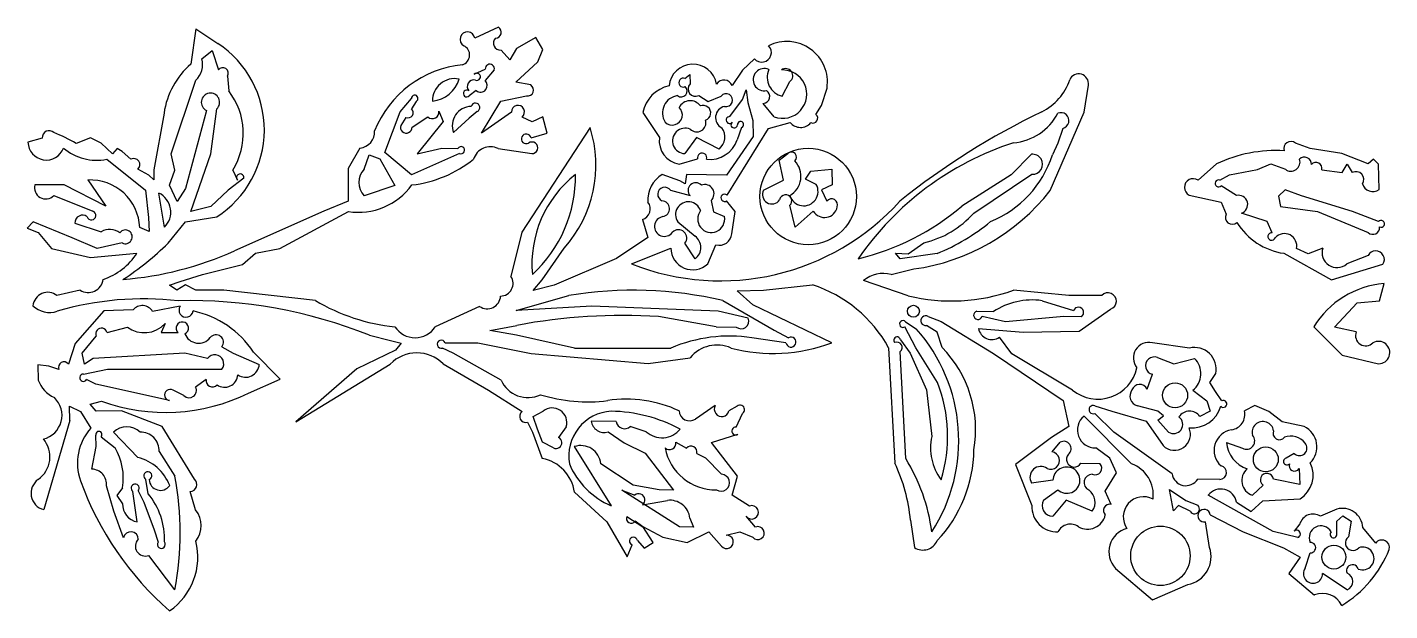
# Model space of a CAD drawing. Extents: x 0.1 to 7.7, y 0.72 to 10.33.
# Drawn here: x 4.061 to 7.661, y 0.715 to 2.258 of the extents above; entities that cross this region are included whole.
import ezdxf

# ---------------------------------------------------------------- set-up
doc = ezdxf.new("R2010")
doc.units = 0

msp = doc.modelspace()

# ---------------------------------------------------------------- linework, layer by layer
at = {"layer": 'Default', "color": 162, "linetype": 'CONTINUOUS'}
for p, q in [((4.506384, 2.253178), (4.493607, 2.160532)), ((4.506384, 2.253178), (4.564516, 2.214942)), ((5.306278, 2.257803), (5.243535, 2.228788)), ((4.522474, 2.174258), (4.549557, 2.196103)), ((4.549557, 2.196103), (4.5662, 2.144812)), ((5.335983, 2.17205), (5.31302, 2.197323)), ((5.354262, 2.201486), (5.335983, 2.17205)), ((5.404969, 2.230796), (5.354262, 2.201486)), ((5.423804, 2.198639), (5.404969, 2.230796)), ((5.410531, 2.166313), (5.423804, 2.198639)), ((5.352485, 2.112645), (5.410531, 2.166313)), ((5.982396, 2.174642), (5.951471, 2.144151)), ((4.590278, 2.128464), (4.593523, 2.08926)), ((5.242211, 2.133313), (5.271458, 2.147345)), ((5.295035, 2.145256), (5.270833, 2.117285)), ((5.79907, 2.122544), (5.811874, 2.132429)), ((5.811874, 2.132429), (5.8125, 2.108057)), ((5.951471, 2.144151), (5.923761, 2.104035)), ((4.441567, 1.923096), (4.506654, 2.117676)), ((5.247581, 2.090284), (5.229167, 2.076396)), ((5.39149, 2.105184), (5.352485, 2.112645)), ((5.951389, 2.067172), (5.96042, 2.091918)), ((5.96042, 2.091918), (5.965278, 2.058506)), ((6.056079, 2.075567), (6.076389, 2.114149)), ((6.159722, 2.051011), (6.174388, 2.097125)), ((6.854167, 2.033037), (6.864867, 2.10467)), ((5.04689, 2.034081), (5.076393, 2.069429)), ((5.088965, 2.061909), (5.076389, 2.042281)), ((5.261449, 1.97817), (5.312571, 2.062438)), ((5.312571, 2.062438), (5.380032, 2.076396)), ((5.835657, 2.077392), (5.860556, 2.061817)), ((5.860556, 2.061817), (5.894376, 2.075606)), ((5.91791, 2.021434), (5.951389, 2.067172)), ((5.965278, 2.058506), (5.978144, 2.010971)), ((6.034722, 2.02084), (6.006101, 2.056216)), ((4.422585, 2.03085), (4.395833, 1.88121)), ((4.534722, 2.037726), (4.479167, 1.831836)), ((4.546426, 1.922949), (4.561725, 2.041765)), ((5.005921, 1.926851), (5.04689, 2.034081)), ((5.061858, 2.019176), (5.048074, 1.998364)), ((5.077988, 1.993698), (5.119811, 2.02084)), ((5.148884, 2.036083), (5.160489, 2.008329)), ((5.228564, 2.017435), (5.1875, 1.979173)), ((5.249931, 2.034743), (5.228564, 2.017435)), ((5.340312, 2.03369), (5.261449, 1.97817)), ((5.395268, 2.008098), (5.36856, 2.020447)), ((5.423299, 2.020843), (5.395268, 2.008098)), ((5.434636, 1.978166), (5.423299, 2.020843)), ((5.6875, 2.032123), (5.731664, 1.965949)), ((6.145147, 2.027207), (6.159722, 2.051011)), ((6.76416, 1.826341), (6.854167, 2.033037)), ((5.160489, 2.008329), (5.091357, 1.92295)), ((5.548207, 1.992762), (5.368056, 1.715995)), ((5.910326, 1.81386), (6.019832, 1.99028)), ((5.948321, 1.992428), (5.937077, 1.959817)), ((5.978144, 2.010971), (5.979167, 1.969258)), ((6.019832, 1.99028), (6.076856, 2.006166)), ((6.797615, 1.990354), (6.784713, 1.951386)), ((4.100987, 1.964262), (4.063161, 1.954019)), ((4.228421, 1.965832), (4.190748, 1.950371)), ((4.256511, 1.951743), (4.228421, 1.965832)), ((4.286048, 1.922788), (4.256511, 1.951743)), ((5.392249, 1.965284), (5.434636, 1.978166)), ((5.82978, 1.966311), (5.798611, 1.923617)), ((5.889117, 1.935771), (5.82978, 1.966311)), ((5.979167, 1.969258), (5.909134, 1.866798)), ((6.784713, 1.951386), (6.769823, 1.920697)), ((7.450765, 1.937506), (7.41186, 1.95152)), ((4.271256, 1.909064), (4.373453, 1.826945)), ((4.298569, 1.937463), (4.286048, 1.922788)), ((4.312194, 1.928989), (4.298569, 1.937463)), ((4.335336, 1.909243), (4.312194, 1.928989)), ((4.451502, 1.87993), (4.441567, 1.923096)), ((4.493056, 1.770839), (4.546426, 1.922949)), ((4.940356, 1.938155), (4.909568, 1.884365)), ((4.951361, 1.88289), (4.964272, 1.920768)), ((4.964272, 1.920768), (4.992692, 1.910006)), ((4.992692, 1.910006), (5.032309, 1.839617)), ((5.076389, 1.868062), (5.005921, 1.926851)), ((5.203607, 1.924285), (5.076389, 1.868062)), ((5.091357, 1.92295), (5.156983, 1.937697)), ((5.156983, 1.937697), (5.199263, 1.937506)), ((5.305256, 1.937446), (5.394259, 1.923617)), ((5.783618, 1.895802), (5.832304, 1.909932)), ((6.04759, 1.90658), (6.070874, 1.924185)), ((6.714635, 1.921946), (6.661143, 1.868001)), ((7.534466, 1.923946), (7.450765, 1.937506)), ((7.604562, 1.896439), (7.534466, 1.923946)), ((7.618434, 1.909168), (7.604562, 1.896439)), ((7.631793, 1.895974), (7.618434, 1.909168)), ((4.382523, 1.866849), (4.35382, 1.882382)), ((4.395833, 1.88121), (4.395799, 1.854139)), ((4.437274, 1.840544), (4.451502, 1.87993)), ((4.604167, 1.880161), (4.616675, 1.853321)), ((4.909568, 1.884365), (4.909097, 1.79821)), ((6.059547, 1.85353), (6.04759, 1.90658)), ((6.117128, 1.855746), (6.13149, 1.87744)), ((6.13149, 1.87744), (6.187527, 1.882864)), ((6.187527, 1.882864), (6.187914, 1.840825)), ((7.203387, 1.896748), (7.154785, 1.853198)), ((7.237643, 1.868062), (7.312022, 1.88195)), ((7.312022, 1.88195), (7.347335, 1.896588)), ((7.347335, 1.896588), (7.385422, 1.882233)), ((7.482023, 1.880944), (7.535648, 1.873582)), ((7.535648, 1.873582), (7.548592, 1.895859)), ((7.548592, 1.895859), (7.562265, 1.873812)), ((7.632914, 1.828828), (7.631793, 1.895974)), ((4.158808, 1.840885), (4.081307, 1.84126)), ((4.268433, 1.784575), (4.158808, 1.840885)), ((4.221491, 1.854027), (4.268433, 1.784575)), ((4.395799, 1.854139), (4.382523, 1.866849)), ((4.457519, 1.796896), (4.437274, 1.840544)), ((4.633546, 1.858742), (4.592374, 1.827061)), ((5.032309, 1.839617), (4.951389, 1.812506)), ((5.78539, 1.851878), (5.738886, 1.868438)), ((5.799633, 1.843458), (5.78539, 1.851878)), ((5.802814, 1.868563), (5.799633, 1.843458)), ((5.909134, 1.866798), (5.802814, 1.868563)), ((6.00691, 1.827443), (6.059547, 1.85353)), ((6.145946, 1.842304), (6.117128, 1.855746)), ((6.187914, 1.840825), (6.159646, 1.828019)), ((6.661143, 1.868001), (6.530911, 1.785055)), ((6.562002, 1.766611), (6.715808, 1.869057)), ((7.212295, 1.853532), (7.237643, 1.868062)), ((7.256199, 1.812959), (7.215923, 1.838588)), ((4.131153, 1.813052), (4.234246, 1.771344)), ((4.373453, 1.826945), (4.381944, 1.754907)), ((4.423611, 1.729172), (4.408943, 1.819571)), ((4.479167, 1.831836), (4.457519, 1.796896)), ((4.592374, 1.827061), (4.546164, 1.783757)), ((5.760913, 1.826743), (5.812697, 1.812728)), ((6.159646, 1.828019), (6.174259, 1.798143)), ((7.131299, 1.814202), (7.215869, 1.795099)), ((7.384789, 1.827702), (7.367222, 1.810875)), ((7.367222, 1.810875), (7.372762, 1.783737)), ((7.428373, 1.812506), (7.384789, 1.827702)), ((7.562559, 1.770782), (7.428373, 1.812506)), ((4.546164, 1.783757), (4.493056, 1.770839)), ((4.844661, 1.771848), (4.608907, 1.666338)), ((4.728478, 1.673121), (4.909639, 1.770749)), ((4.909097, 1.79821), (4.844661, 1.771848)), ((5.868056, 1.799658), (5.874654, 1.770032)), ((5.874654, 1.770032), (5.903422, 1.757078)), ((5.931654, 1.771056), (5.909127, 1.799011)), ((5.923003, 1.711926), (5.931654, 1.771056)), ((6.090278, 1.729172), (6.076389, 1.787058)), ((6.138078, 1.771701), (6.090278, 1.729172)), ((7.215869, 1.795099), (7.229167, 1.763844)), ((7.337357, 1.744072), (7.269189, 1.765872)), ((7.372762, 1.783737), (7.470006, 1.770839)), ((7.470006, 1.770839), (7.604167, 1.715283)), ((7.631453, 1.743922), (7.562559, 1.770782)), ((4.077257, 1.743643), (4.061205, 1.726382)), ((4.179632, 1.701394), (4.077257, 1.743643)), ((4.187238, 1.739741), (4.256278, 1.717387)), ((4.382902, 1.717611), (4.358538, 1.728696)), ((4.381944, 1.754907), (4.382902, 1.717611)), ((4.433616, 1.686959), (4.479017, 1.743062)), ((4.479017, 1.743062), (4.562089, 1.756616)), ((5.68681, 1.749452), (5.700874, 1.701752)), ((5.779913, 1.743467), (5.825901, 1.705693)), ((7.350676, 1.71469), (7.337357, 1.744072)), ((4.061205, 1.726382), (4.089963, 1.715551)), ((4.089963, 1.715551), (4.125596, 1.672932)), ((4.245768, 1.67262), (4.179632, 1.701394)), ((5.368056, 1.715995), (5.339301, 1.599252)), ((5.700874, 1.701752), (5.618525, 1.646632)), ((4.125596, 1.672932), (4.228531, 1.648882)), ((4.228531, 1.648882), (4.35097, 1.66075)), ((4.312234, 1.687505), (4.245768, 1.67262)), ((4.629759, 1.631011), (4.664566, 1.660709)), ((4.664566, 1.660709), (4.728478, 1.673121)), ((5.422083, 1.589655), (5.47966, 1.673963)), ((5.658078, 1.632028), (5.761484, 1.674045)), ((5.826389, 1.645839), (5.798611, 1.686681)), ((5.859428, 1.632276), (5.880968, 1.682593)), ((6.367357, 1.645823), (6.355053, 1.660317)), ((6.355053, 1.660317), (6.389093, 1.658938)), ((6.465306, 1.659756), (6.367357, 1.645823)), ((6.389093, 1.658938), (6.43025, 1.688307)), ((7.381401, 1.660143), (7.506944, 1.590283)), ((7.445832, 1.659154), (7.414959, 1.672665)), ((7.484276, 1.674126), (7.445832, 1.659154)), ((4.523903, 1.604172), (4.629759, 1.631011)), ((5.618525, 1.646632), (5.45339, 1.576283)), ((7.506944, 1.590283), (7.643409, 1.631283)), ((7.603834, 1.654499), (7.547657, 1.63195)), ((4.437273, 1.576135), (4.464829, 1.585734)), ((4.464829, 1.585734), (4.523903, 1.604172)), ((5.397734, 1.561614), (5.422083, 1.589655)), ((6.388796, 1.547841), (6.270703, 1.588091)), ((6.344023, 1.604172), (6.403374, 1.618745)), ((4.200831, 1.562505), (4.139763, 1.548616)), ((4.456871, 1.562505), (4.437273, 1.576135)), ((4.479605, 1.576752), (4.456871, 1.562505)), ((4.506666, 1.562502), (4.479605, 1.576752)), ((4.580464, 1.562505), (4.506666, 1.562502)), ((4.822617, 1.535755), (4.580464, 1.562505)), ((5.3531, 1.508918), (5.492197, 1.548616)), ((5.45339, 1.576283), (5.397734, 1.561614)), ((5.936636, 1.561095), (6.006924, 1.562505)), ((5.978562, 1.524228), (5.936636, 1.561095)), ((6.006924, 1.562505), (6.136091, 1.576767)), ((6.813605, 1.548616), (6.667327, 1.562505)), ((6.90027, 1.548616), (6.813605, 1.548616)), ((7.63381, 1.534629), (7.646182, 1.580363)), ((4.465498, 1.520587), (4.39243, 1.506676)), ((5.256417, 1.519853), (5.139428, 1.465974)), ((5.55306, 1.520838), (5.3531, 1.508918)), ((5.886839, 1.506949), (5.55306, 1.520838)), ((5.899528, 1.535039), (6.034433, 1.456858)), ((6.187049, 1.423941), (5.978562, 1.524228)), ((6.742727, 1.535004), (6.825721, 1.509224)), ((6.840937, 1.454061), (6.923854, 1.512661)), ((7.515037, 1.464675), (7.575425, 1.529649)), ((7.575425, 1.529649), (7.63381, 1.534629)), ((4.263523, 1.507759), (4.187593, 1.421804)), ((4.340823, 1.510842), (4.263523, 1.507759)), ((5.881566, 1.465842), (5.729419, 1.49306)), ((5.966278, 1.488501), (5.886839, 1.506949)), ((6.381628, 1.479443), (6.410172, 1.460742)), ((6.442024, 1.49306), (6.476205, 1.479813)), ((6.476205, 1.479813), (6.614629, 1.395562)), ((6.570043, 1.507633), (6.613852, 1.505932)), ((6.645833, 1.479171), (6.58395, 1.49306)), ((6.800228, 1.49306), (6.645833, 1.479171)), ((6.846653, 1.492373), (6.800228, 1.49306)), ((4.206038, 1.39627), (4.243662, 1.440878)), ((4.27197, 1.450705), (4.325706, 1.46479)), ((4.425241, 1.474344), (4.414696, 1.450421)), ((4.414696, 1.450421), (4.459825, 1.450462)), ((4.965125, 1.443679), (5.020624, 1.429498)), ((5.283083, 1.456307), (5.355063, 1.469789)), ((5.354025, 1.443737), (5.283083, 1.456307)), ((5.506944, 1.409727), (5.354025, 1.443737)), ((5.881566, 1.465842), (5.934395, 1.465282)), ((6.034433, 1.456858), (6.072653, 1.437187)), ((6.409085, 1.410727), (6.380203, 1.465931)), ((6.465035, 1.451595), (6.436963, 1.469238)), ((6.478515, 1.41151), (6.465035, 1.451595)), ((6.574872, 1.461345), (6.692893, 1.451394)), ((6.692893, 1.451394), (6.840937, 1.454061)), ((7.460295, 1.465658), (7.535148, 1.391148)), ((7.572965, 1.452421), (7.515037, 1.464675)), ((4.187593, 1.421804), (4.169817, 1.367032)), ((4.575361, 1.413202), (4.605205, 1.395838)), ((5.034418, 1.404343), (4.932053, 1.354729)), ((5.020624, 1.429498), (5.049091, 1.422987)), ((5.049091, 1.422987), (5.034418, 1.404343)), ((5.186253, 1.39579), (5.15844, 1.409677)), ((5.165279, 1.423616), (5.251699, 1.423616)), ((5.251699, 1.423616), (5.392362, 1.395556)), ((5.506944, 1.409727), (5.761673, 1.409727)), ((6.065894, 1.423616), (5.97602, 1.437043)), ((6.337292, 1.410367), (6.353504, 1.105236)), ((6.368164, 1.431105), (6.394274, 1.396469)), ((6.465967, 1.318887), (6.409085, 1.410727)), ((6.662673, 1.394826), (6.629879, 1.438425)), ((7.131896, 1.409727), (7.034195, 1.423616)), ((4.21248, 1.366763), (4.206038, 1.39627)), ((4.235106, 1.381949), (4.21248, 1.366763)), ((4.477596, 1.395838), (4.235106, 1.381949)), ((4.537379, 1.381949), (4.477596, 1.395838)), ((4.605205, 1.395838), (4.674422, 1.366523)), ((4.72987, 1.327571), (4.659081, 1.398814)), ((5.31312, 1.324928), (5.186253, 1.39579)), ((5.392362, 1.395556), (5.70172, 1.368521)), ((5.70172, 1.368521), (5.813168, 1.384318)), ((6.382489, 1.117688), (6.368056, 1.400597)), ((6.394274, 1.396469), (6.437533, 1.299645)), ((6.614629, 1.395562), (6.798549, 1.270897)), ((6.823454, 1.298401), (6.662673, 1.394826)), ((7.047953, 1.384632), (7.090844, 1.368049)), ((7.090844, 1.368049), (7.145615, 1.382143)), ((7.535148, 1.391148), (7.631944, 1.36806)), ((4.118157, 1.361623), (4.089265, 1.365095)), ((4.089265, 1.365095), (4.090278, 1.325203)), ((4.14468, 1.353476), (4.118157, 1.361623)), ((4.209548, 1.34088), (4.273018, 1.354171)), ((4.273018, 1.354171), (4.420813, 1.354171)), ((4.420813, 1.354171), (4.575605, 1.353628)), ((4.770982, 1.215144), (5.020481, 1.367555)), ((4.932053, 1.354729), (4.770982, 1.215144)), ((5.159979, 1.367836), (5.2802, 1.298189)), ((7.020184, 1.301471), (7.034535, 1.340443)), ((7.185786, 1.31848), (7.201389, 1.342402)), ((4.242439, 1.313943), (4.217956, 1.326393)), ((4.4375, 1.270837), (4.242439, 1.313943)), ((4.475121, 1.284367), (4.446356, 1.298615)), ((4.534356, 1.326701), (4.506044, 1.306726)), ((4.646025, 1.290701), (4.72987, 1.327571)), ((5.2802, 1.298189), (5.368813, 1.241711)), ((6.437533, 1.299645), (6.451389, 1.176019)), ((7.141142, 1.298165), (7.177766, 1.270329)), ((7.201105, 1.295128), (7.185786, 1.31848)), ((4.22753, 1.261843), (4.257584, 1.269202)), ((4.242938, 1.24319), (4.22753, 1.261843)), ((6.798549, 1.270897), (6.813161, 1.202352)), ((7.177766, 1.270329), (7.186697, 1.242508)), ((7.217209, 1.270177), (7.201105, 1.295128)), ((4.173611, 1.218542), (4.172998, 1.256007)), ((4.172998, 1.256007), (4.201889, 1.24217)), ((4.201889, 1.24217), (4.229425, 1.198105)), ((4.309878, 1.244048), (4.242938, 1.24319)), ((4.417759, 1.202285), (4.309878, 1.244048)), ((5.397694, 1.228514), (5.424356, 1.24306)), ((5.409077, 1.195329), (5.397694, 1.228514)), ((5.879266, 1.257942), (5.826461, 1.221866)), ((5.936984, 1.256003), (5.915217, 1.243988)), ((5.93462, 1.200745), (5.951389, 1.236852)), ((6.853425, 1.229716), (6.978861, 1.103757)), ((6.931841, 1.187756), (6.882097, 1.236884)), ((6.882466, 1.256958), (6.927289, 1.24306)), ((6.927289, 1.24306), (7.017701, 1.216302)), ((7.048463, 1.243229), (6.994827, 1.257023)), ((7.048266, 1.219226), (7.063303, 1.230435)), ((7.063303, 1.230435), (7.048463, 1.243229)), ((7.186697, 1.242508), (7.159738, 1.229187)), ((7.305093, 1.25777), (7.277173, 1.243898)), ((7.341604, 1.24246), (7.305093, 1.25777)), ((7.376903, 1.214782), (7.341604, 1.24246)), ((4.173611, 1.218542), (4.104743, 0.982816)), ((4.502753, 1.063007), (4.417759, 1.202285)), ((5.382744, 1.213786), (5.395778, 1.187557)), ((5.423039, 1.160573), (5.409077, 1.195329)), ((5.485389, 1.201536), (5.465096, 1.173412)), ((5.617516, 1.215695), (5.551611, 1.216296)), ((5.595702, 1.188058), (5.638317, 1.158892)), ((5.696589, 1.188489), (5.654701, 1.202361)), ((6.813161, 1.202352), (6.767734, 1.172983)), ((7.017701, 1.216302), (7.062296, 1.151748)), ((7.076389, 1.187504), (7.048266, 1.219226)), ((7.435273, 1.202061), (7.376903, 1.214782)), ((4.243056, 1.149569), (4.242428, 1.179556)), ((4.256286, 1.175494), (4.293716, 1.146228)), ((4.35351, 1.12078), (4.28886, 1.186993)), ((5.395778, 1.187557), (5.422124, 1.117994)), ((5.451389, 1.145837), (5.423039, 1.160573)), ((5.638317, 1.158892), (5.693952, 1.13185)), ((5.775252, 1.160733), (5.803476, 1.144857)), ((5.869068, 1.160368), (5.939189, 1.181982)), ((5.9375, 1.070984), (5.869068, 1.160368)), ((6.767734, 1.172983), (6.67267, 1.101965)), ((6.769436, 1.135209), (6.790276, 1.160648)), ((7.085994, 1.077406), (6.931841, 1.187756)), ((7.22994, 1.160263), (7.271851, 1.145193)), ((4.231719, 1.089618), (4.243056, 1.149569)), ((4.409722, 1.136228), (4.450904, 1.071453)), ((5.50668, 1.149173), (5.604167, 0.993059)), ((5.693952, 1.13185), (5.756942, 1.048617)), ((5.830373, 1.130924), (5.853583, 1.119296)), ((5.853583, 1.119296), (5.895833, 1.076301)), ((6.922085, 1.118687), (6.884686, 1.146028)), ((6.938953, 1.079947), (6.922085, 1.118687)), ((7.409144, 1.130739), (7.387777, 1.118954)), ((5.662105, 1.04765), (5.576509, 1.104061)), ((6.67267, 1.101965), (6.715714, 0.993638)), ((6.84513, 1.105151), (6.895239, 1.104615)), ((7.4216, 1.091192), (7.423626, 1.04863)), ((4.290417, 0.978924), (4.270581, 1.045372)), ((4.380919, 1.024771), (4.374724, 1.062448)), ((5.7313, 1.034726), (5.662105, 1.04765)), ((5.756942, 1.048617), (5.769117, 1.033872)), ((5.923578, 1.020803), (5.9375, 1.070984)), ((6.770939, 1.060561), (6.714798, 1.052962)), ((6.909722, 1.031313), (6.938953, 1.079947)), ((7.212348, 1.062503), (7.153842, 1.063122)), ((7.326427, 1.04751), (7.298611, 1.020837)), ((7.423626, 1.04863), (7.353697, 1.063296)), ((4.313089, 1.040394), (4.298068, 1.020099)), ((4.298068, 1.020099), (4.313031, 0.998319)), ((4.352033, 0.950461), (4.340278, 1.030879)), ((4.354167, 1.032535), (4.369073, 1.002751)), ((4.505966, 0.98168), (4.492044, 1.030387)), ((5.507138, 1.02876), (5.59241, 0.950725)), ((5.784722, 0.937503), (5.632397, 1.034399)), ((5.632397, 1.034399), (5.666247, 1.020837)), ((5.769117, 1.033872), (5.7313, 1.034726)), ((5.969235, 0.992034), (5.923578, 1.020803)), ((6.746349, 1.007562), (6.78431, 1.035065)), ((6.92506, 0.996591), (6.909722, 1.031313)), ((7.079097, 1.036), (7.12249, 1.006481)), ((7.090278, 0.97917), (7.079097, 1.036)), ((7.353537, 0.92516), (7.181899, 1.020573)), ((7.32596, 1.006266), (7.42415, 1.010884)), ((4.315845, 0.908311), (4.290417, 0.978924)), ((4.369073, 1.002751), (4.396376, 0.928959)), ((5.686552, 0.995314), (5.752802, 1.006948)), ((6.80608, 1.007641), (6.770833, 0.965281)), ((6.875066, 0.978398), (6.80608, 1.007641)), ((7.102826, 0.993113), (7.090278, 0.97917)), ((7.134023, 0.978248), (7.102826, 0.993113)), ((7.12249, 1.006481), (7.154501, 0.994011)), ((7.256498, 1.002282), (7.295021, 0.97771)), ((7.295021, 0.97771), (7.32596, 1.006266)), ((7.521239, 0.983976), (7.478082, 0.965281)), ((5.59241, 0.950725), (5.646434, 0.857597)), ((5.645512, 0.964896), (5.6875, 0.937503)), ((5.6875, 0.937503), (5.667422, 0.952247)), ((5.68766, 0.93765), (5.740218, 0.909523)), ((5.715278, 0.89585), (5.68766, 0.93765)), ((5.821262, 0.936543), (5.784722, 0.937503)), ((5.812034, 0.960475), (5.821262, 0.936543)), ((5.985559, 0.936671), (5.960581, 0.965732)), ((6.394811, 0.954577), (6.405384, 0.882429)), ((7.185229, 0.882615), (7.174105, 0.950706)), ((7.186915, 0.968847), (7.273591, 0.923614)), ((7.42357, 0.944652), (7.408618, 0.925704)), ((7.52127, 0.95171), (7.536899, 0.966412)), ((7.521677, 0.916013), (7.52127, 0.95171)), ((7.536899, 0.966412), (7.5595, 0.952031)), ((7.5595, 0.952031), (7.552358, 0.910289)), ((4.396376, 0.928959), (4.40691, 0.896488)), ((5.673349, 0.901445), (5.690881, 0.88092)), ((5.740218, 0.909523), (5.805258, 0.895836)), ((5.805258, 0.895836), (5.862452, 0.924194)), ((5.862452, 0.924194), (5.895343, 0.886228)), ((5.908035, 0.915227), (5.944019, 0.924321)), ((5.944019, 0.924321), (5.978242, 0.909725)), ((7.273591, 0.923614), (7.380617, 0.881947)), ((7.418364, 0.908775), (7.353537, 0.92516)), ((7.624192, 0.894115), (7.590128, 0.935129)), ((5.646434, 0.857597), (5.659722, 0.889232)), ((5.690881, 0.88092), (5.715278, 0.89585)), ((7.380617, 0.881947), (7.424915, 0.856998)), ((7.438158, 0.82827), (7.451342, 0.868011)), ((4.451389, 0.770836), (4.382042, 0.861601)), ((7.424915, 0.856998), (7.394981, 0.814214)), ((6.936963, 0.827417), (7.034106, 0.744495)), ((7.394981, 0.814214), (7.462135, 0.756947)), ((7.548611, 0.770836), (7.483796, 0.813498)), ((7.034106, 0.744495), (7.127415, 0.784725))]:
    msp.add_line(p, q, dxfattribs=at)
for centre, radius in [((6.124777, 1.810227), 0.127478), ((6.402585, 1.50711), 0.015758), ((7.09416, 1.284808), 0.033045), ((7.333808, 1.115425), 0.032958), ((7.055256, 0.860452), 0.078462), ((7.513807, 0.857231), 0.031594)]:
    msp.add_circle(centre, radius, dxfattribs=at)
for centre, radius, start, end in [((5.224232, 2.225875), 0.019522, 8.581645, 240.399788), ((5.298256, 2.244483), 0.015549, 270.532108, 418.943525), ((4.414302, 1.986568), 0.273347, 302.72826, 416.664891), ((5.203031, 2.184447), 0.027048, 287.870367, 424.703108), ((5.311287, 2.215708), 0.018467, 134.253051, 275.385711), ((6.001901, 2.190972), 0.025439, 219.936078, 404.62117), ((6.068215, 2.112931), 0.107343, 351.532234, 476.685619), ((4.635158, 1.99872), 0.214988, 131.179189, 171.405012), ((4.466652, 2.159363), 0.057775, 313.817948, 374.940176), ((5.283406, 2.148104), 0.011972, 346.238279, 543.633456), ((5.820108, 2.096825), 0.063365, 9.870644, 174.719414), ((4.57812, 2.136463), 0.014553, 326.656994, 504.994247), ((5.238643, 1.880905), 0.279138, 95.614988, 158.366593), ((5.249073, 2.126693), 0.009534, 246.905669, 496.027793), ((6.008531, 2.119154), 0.029364, 65.141351, 282.210619), ((6.067169, 2.125065), 0.050725, 155.875055, 257.370621), ((6.056802, 2.080933), 0.064021, 249.825402, 452.718296), ((6.064779, 2.129296), 0.019084, 307.471201, 485.244091), ((6.839321, 2.108487), 0.02583, 351.503914, 516.72246), ((4.450302, 1.977149), 0.181882, 327.774637, 398.053279), ((5.190655, 2.063327), 0.058716, 78.822267, 180.801059), ((5.123156, 2.144309), 0.082273, 276.132202, 343.491123), ((5.222538, 2.082606), 0.009084, 51.844945, 316.864513), ((5.241057, 2.101204), 0.017257, 75.654191, 221.58704), ((5.258931, 2.104022), 0.01782, 230.437245, 408.093003), ((5.38329, 2.091773), 0.015719, 258.038547, 418.557205), ((5.775314, 2.0151), 0.089449, 101.806627, 169.029165), ((5.789306, 2.089091), 0.015627, 231.155838, 408.611681), ((5.794755, 2.11156), 0.011802, 68.553674, 294.4383), ((5.82667, 2.094681), 0.019486, 136.650294, 297.466651), ((5.902155, 2.094653), 0.023555, 23.473313, 146.402372), ((6.004344, 2.074868), 0.018735, 275.381149, 416.290468), ((6.679343, 2.163671), 0.143482, 295.803932, 341.73175), ((4.545276, 2.059449), 0.024151, 312.927125, 604.086918), ((5.085015, 2.069575), 0.008623, 297.258693, 540.969139), ((5.245377, 2.045542), 0.01172, 292.861779, 524.787623), ((5.785945, 2.031216), 0.046156, 98.02112, 211.717055), ((5.812943, 2.030989), 0.032636, 34.771115, 153.634591), ((5.907807, 2.065025), 0.017098, 255.678612, 501.768601), ((5.067103, 2.031999), 0.013854, 247.75319, 407.913682), ((5.131705, 2.033501), 0.017372, 226.788783, 368.546893), ((5.235452, 1.997354), 0.051283, 91.546269, 200.764221), ((5.357659, 2.033945), 0.01735, 308.924746, 540.843083), ((5.765421, 2.025996), 0.026718, 225.464715, 406.828272), ((5.847236, 2.031122), 0.019937, 288.712535, 472.04894), ((5.910106, 2.018965), 0.030208, 102.480633, 242.939775), ((5.916963, 2.01243), 0.009053, 83.99782, 319.865857), ((6.136955, 2.017235), 0.012905, 244.226399, 410.594992), ((7.60192, 0.255562), 1.975959, 115.803932, 128.681187), ((6.653769, 2.098863), 0.147296, 275.069231, 332.336919), ((6.792416, 2.010914), 0.021208, 284.190855, 472.712453), ((4.118852, 1.966521), 0.018007, 44.636971, 187.20723), ((4.93535, 1.981735), 0.043866, 276.552959, 362.717057), ((5.062606, 1.99331), 0.015386, 160.823869, 361.443776), ((5.237552, 1.892789), 0.326345, 317.891548, 377.838729), ((5.799621, 1.957285), 0.033683, 66.776345, 268.281364), ((5.830161, 2.005511), 0.024416, 225.024365, 375.994659), ((5.863955, 1.967624), 0.040592, 308.30707, 397.020981), ((5.929117, 1.999902), 0.008495, 128.020006, 357.251189), ((5.945902, 2.000422), 0.008352, 286.836003, 546.371669), ((6.104326, 2.028199), 0.035215, 218.733632, 320.105857), ((4.111536, 1.955212), 0.04839, 181.411868, 339.805341), ((3.990482, 1.614559), 0.390994, 59.189746, 68.832969), ((5.379655, 1.962774), 0.012841, 11.273206, 297.615236), ((5.394715, 1.938996), 0.015385, 268.300045, 486.297977), ((5.793585, 1.957497), 0.062495, 172.226923, 260.823195), ((5.864844, 1.984722), 0.076406, 263.624019, 340.975816), ((6.911387, 1.197524), 0.793272, 107.95963, 145.587562), ((7.399885, 1.937559), 0.018393, 49.378794, 200.178781), ((4.244215, 2.040688), 0.134372, 229.502047, 281.609296), ((4.342317, 1.894256), 0.016533, 314.089539, 474.976389), ((5.041508, 2.155282), 0.316407, 276.508732, 308.910367), ((5.207453, 1.932873), 0.00941, 245.873952, 510.504658), ((5.285244, 1.894632), 0.047261, 64.947419, 162.203427), ((5.844484, 1.912572), 0.012463, 342.328619, 552.23114), ((6.080245, 1.914199), 0.013694, 313.807849, 493.180108), ((6.499999, 2.006377), 0.283101, 292.054441, 342.383173), ((6.717554, 1.895553), 0.026554, 266.228069, 456.312363), ((7.361161, 1.559546), 0.372287, 86.695395, 115.074363), ((7.39997, 1.901551), 0.024183, 233.016995, 377.566619), ((7.43598, 1.895903), 0.018315, 356.646885, 495.016729), ((4.988736, 1.847713), 0.051326, 136.734727, 223.310823), ((6.046282, 1.863995), 0.059271, 300.249864, 402.86526), ((7.466331, 1.884265), 0.01604, 348.049906, 498.793687), ((7.57185, 1.855386), 0.020769, 326.906849, 477.483083), ((4.109864, 1.833578), 0.029573, 164.943124, 316.045523), ((4.227381, 1.722874), 0.131285, 2.541625, 92.5717), ((4.6238, 1.860109), 0.009842, 352.012434, 583.613489), ((4.936213, 1.942796), 0.174088, 261.219612, 324.180614), ((5.69686, 1.631238), 0.302241, 128.215724, 185.137851), ((5.156145, 1.864366), 0.353768, 312.650892, 360.702683), ((5.777388, 1.802523), 0.076336, 120.290266, 185.385333), ((5.82765, 1.826457), 0.020299, 42.933828, 222.555529), ((5.851423, 1.817543), 0.024424, 312.921562, 471.397094), ((6.112599, 1.82387), 0.038103, 196.898463, 388.933588), ((7.141526, 1.834613), 0.02283, 54.495954, 243.386636), ((7.209118, 1.844848), 0.009247, 69.904735, 317.38395), ((7.616353, 1.851562), 0.028126, 195.497477, 306.072268), ((4.384256, 1.769176), 0.056117, 314.531226, 423.901165), ((5.745581, 1.816113), 0.018657, 34.735891, 246.495234), ((5.903705, 1.806922), 0.00959, 46.341028, 304.422271), ((6.028578, 1.815377), 0.024801, 150.887138, 326.448617), ((6.065069, 1.798547), 0.016128, 314.575243, 528.834297), ((6.186657, 1.788255), 0.015859, 339.426433, 501.426582), ((6.3282, 2.166699), 0.553086, 277.811628, 322.020501), ((7.261502, 1.789086), 0.024454, 288.322567, 462.522734), ((4.230971, 1.760135), 0.011678, 195.826435, 433.713687), ((5.892659, 2.226816), 0.639375, 248.476022, 317.888415), ((5.677698, 1.777614), 0.029599, 287.928997, 396.834115), ((5.737274, 1.777944), 0.021078, 279.254896, 447.64344), ((5.808129, 1.762365), 0.03396, 18.148411, 213.814106), ((5.868336, 1.750808), 0.035643, 141.609041, 370.131938), ((6.167673, 1.789425), 0.034497, 210.917114, 348.727841), ((6.099697, 2.294465), 0.667416, 283.627347, 310.247749), ((6.376598, 1.928573), 0.246183, 282.587766, 318.860801), ((4.207442, 1.740876), 0.020236, 52.591598, 183.214284), ((5.744889, 1.731209), 0.026274, 99.254896, 323.918937), ((6.260993, 2.161852), 0.542073, 292.14233, 309.569247), ((7.244885, 1.754961), 0.018055, 150.528194, 314.249303), ((7.407346, 1.834111), 0.175892, 211.568649, 261.517581), ((7.616686, 1.72817), 0.017966, 225.829289, 365.31036), ((7.638363, 1.738063), 0.00906, 245.282507, 499.705552), ((4.278925, 1.677425), 0.045933, 53.968791, 119.540977), ((4.320451, 1.703679), 0.018141, 243.067831, 503.099792), ((5.781964, 1.700758), 0.021801, 319.780166, 496.605177), ((5.803175, 1.675579), 0.037727, 307.974097, 412.959191), ((5.88972, 1.714836), 0.03341, 254.812318, 355.003382), ((7.349278, 1.704734), 0.010053, 82.005438, 340.596987), ((7.383046, 1.679571), 0.032651, 347.790062, 498.057423), ((4.208538, 1.751654), 0.168968, 288.341864, 327.452824), ((3.893888, 2.237407), 0.770908, 303.033952, 314.436597), ((4.243674, 2.482427), 0.89409, 274.520246, 294.11052), ((5.819694, 1.674822), 0.058215, 180.765062, 313.042515), ((7.521866, 1.661904), 0.039527, 161.988233, 310.728983), ((7.624107, 1.643718), 0.022961, 327.209838, 511.994133), ((4.221993, 1.596524), 0.040064, 238.115325, 352.464945), ((5.311124, 1.580718), 0.033727, 271.254754, 393.335785), ((6.322555, 1.526866), 0.080231, 74.479412, 130.261488), ((4.115326, 1.518057), 0.039128, 51.351912, 174.680194), ((5.662089, 0.528588), 1.03408, 76.725657, 99.456173), ((6.027596, 1.240743), 0.353106, 28.71004, 72.1058), ((6.503577, 2.020226), 0.48613, 256.342812, 289.684672), ((6.916698, 1.533679), 0.022204, 288.800443, 497.723094), ((7.666756, 1.339048), 0.242191, 94.87303, 148.481544), ((4.120343, 1.566241), 0.062604, 225.37509, 288.720324), ((4.3691, 0.72892), 0.810936, 83.552641, 106.378191), ((4.365132, 1.490248), 0.03186, 31.039123, 139.729642), ((4.491065, 0.260301), 1.2748, 68.169024, 91.389131), ((4.480808, 1.51001), 0.018609, 145.361385, 353.180827), ((5.080046, 1.961217), 0.49728, 238.823638, 264.535891), ((5.276449, 1.549135), 0.035478, 235.624367, 356.548), ((6.71634, 1.35179), 0.185105, 81.804659, 123.619548), ((6.838573, 1.503762), 0.013965, 305.353488, 516.974128), ((4.470917, 1.462439), 0.016325, 294.431253, 587.199065), ((4.446167, 1.258278), 0.255113, 33.427303, 77.982215), ((5.636312, -0.03183), 1.52773, 86.505951, 100.608399), ((5.947385, 1.480945), 0.020348, 230.330207, 381.799056), ((6.37505, 1.473306), 0.008997, 43.014723, 304.94656), ((6.435158, 1.48207), 0.012959, 58.004486, 278.009324), ((6.573186, 1.49671), 0.011366, 106.05685, 341.268005), ((4.257283, 1.447326), 0.015071, 12.957321, 205.33106), ((4.370123, 1.52531), 0.075071, 233.724332, 317.241706), ((4.514052, 1.461384), 0.038915, 200.781534, 322.148219), ((4.55997, 1.425227), 0.019532, 321.997383, 501.054175), ((5.086133, 1.50079), 0.063659, 212.916768, 326.844763), ((5.917243, 1.043629), 0.397781, 81.502608, 113.022614), ((6.077115, 1.16504), 0.445384, 327.175918, 401.600118), ((6.609711, 1.467488), 0.035376, 190.000857, 304.758504), ((7.597652, 1.442253), 0.026699, 157.614172, 315.728121), ((5.155142, 1.419942), 0.010782, 19.923416, 287.811411), ((5.883546, 1.326806), 0.090888, 65.829985, 140.744945), ((6.031769, 1.831507), 0.436144, 255.254623, 290.856522), ((6.078994, 1.42556), 0.013244, 188.444103, 478.608068), ((6.359528, 1.43061), 0.008651, 3.277739, 227.718682), ((6.359273, 1.411426), 0.013943, 309.044749, 473.522818), ((6.25498, 1.193769), 0.312056, 350.219097, 404.247786), ((7.024833, 1.383584), 0.041112, 76.837558, 219.379883), ((7.145042, 1.353769), 0.057482, 348.595262, 463.220978), ((7.631544, 1.397801), 0.029744, 270.771002, 479.784746), ((4.157968, 1.358919), 0.01436, 34.401604, 202.272976), ((4.556621, 1.367962), 0.023788, 322.945889, 503.986893), ((5.090367, 1.299603), 0.097476, 44.427201, 135.803631), ((7.039164, 1.363169), 0.023193, 67.732609, 258.487128), ((7.106091, 1.34214), 0.056235, 308.557236, 405.344465), ((4.209536, 1.33119), 0.00969, 89.930983, 330.331819), ((4.582717, 1.340915), 0.034782, 234.767997, 356.543415), ((4.637977, 1.369026), 0.036531, 235.785175, 356.070211), ((6.890086, 1.380092), 0.105419, 230.797504, 347.625153), ((4.165337, 1.35112), 0.079407, 199.049239, 245.823615), ((4.438875, 1.2857), 0.014926, 59.918694, 264.714204), ((4.48896, 1.297791), 0.01928, 224.128342, 387.609365), ((4.55045, 1.32348), 0.016412, 168.683884, 318.028608), ((5.383768, 1.356079), 0.077211, 203.794866, 295.615439), ((6.106356, 1.176483), 0.38678, 342.701691, 381.603386), ((7.001516, 1.283032), 0.026855, 143.258849, 255.577254), ((7.000593, 1.291767), 0.021863, 26.34918, 160.411657), ((4.088747, 1.231852), 0.064302, 283.515157, 406.737345), ((4.42654, 1.73644), 0.496847, 250.119764, 296.216038), ((5.542573, 1.693934), 0.426344, 252.891257, 277.075575), ((5.644499, 0.945134), 0.32943, 64.993116, 98.626089), ((7.221513, 1.262011), 0.00923, 221.632195, 477.796397), ((5.378138, 1.228926), 0.015825, 126.10364, 286.920968), ((5.448277, 1.212604), 0.038727, 343.394661, 488.147613), ((5.610954, 1.123866), 0.119098, 93.383264, 189.689594), ((5.596964, 0.840925), 0.401891, 61.870856, 89.007465), ((5.811306, 1.244904), 0.027576, 182.540445, 303.337194), ((5.896118, 1.24807), 0.019531, 149.637416, 347.93503), ((5.944639, 1.246768), 0.011995, 304.24317, 489.657011), ((6.882977, 1.193072), 0.047075, 128.884462, 272.080324), ((6.877726, 1.247005), 0.011024, 64.531494, 293.363864), ((7.089812, 1.207821), 0.024351, 236.548474, 413.877967), ((7.132524, 1.209622), 0.033517, 35.712558, 147.784655), ((7.139539, 1.27669), 0.077905, 263.716422, 344.506642), ((7.238283, 1.233798), 0.04018, 276.974858, 374.55735), ((4.331717, 1.105551), 0.137949, 137.861375, 199.790776), ((4.250469, 1.181317), 0.008231, 314.973759, 552.355099), ((4.324447, 1.150636), 0.050875, 46.442091, 134.38711), ((5.58548, 1.220638), 0.034146, 187.304745, 287.419524), ((5.639439, 1.218316), 0.022079, 186.817729, 313.729403), ((5.738213, 1.235161), 0.062537, 228.272209, 320.458799), ((5.933206, 1.190463), 0.010379, 82.167197, 305.200986), ((7.092234, 1.181894), 0.042487, 225.198527, 384.114278), ((7.252321, 1.139539), 0.055142, 99.561052, 228.138704), ((7.326179, 1.186793), 0.028627, 8.75673, 195.634853), ((7.369593, 1.184048), 0.016706, 154.839339, 324.472672), ((7.409456, 1.148431), 0.05952, 314.650313, 424.294738), ((4.048098, 1.122115), 0.073002, 305.181567, 400.299528), ((4.361109, 1.138846), 0.048684, 356.91752, 451.888872), ((5.458492, 1.1595), 0.015399, 242.52999, 424.608115), ((5.523896, 1.099222), 0.052835, 5.255067, 109.016993), ((5.758355, 1.158235), 0.01708, 226.53878, 368.411852), ((6.588215, 1.14515), 0.140265, 167.286499, 216.623321), ((6.799878, 1.14371), 0.01947, 310.410876, 479.549104), ((7.310413, 1.167179), 0.08077, 184.911984, 251.456203), ((7.282716, 1.164122), 0.021825, 240.14352, 403.256292), ((7.399064, 1.127776), 0.049197, 38.622904, 108.825254), ((7.422714, 1.145233), 0.019855, 226.884964, 401.865708), ((4.15211, 1.065616), 0.162943, 351.095265, 389.651529), ((4.321743, 1.000023), 0.124866, 21.875206, 75.261129), ((5.401845, 1.01356), 0.106385, 8.214441, 79.010865), ((5.880481, 1.170922), 0.136205, 190.613009, 270.615714), ((5.815376, 1.134902), 0.015515, 345.145301, 500.0885), ((5.961295, 0.858889), 0.494349, 7.523342, 31.568275), ((6.204968, 1.145343), 0.357561, 316.815097, 359.265128), ((6.765543, 1.112611), 0.022932, 246.354609, 440.226474), ((6.827589, 1.115332), 0.020282, 138.06984, 329.868551), ((7.389308, 1.109991), 0.009092, 99.697319, 317.9065), ((4.230605, 1.04945), 0.040183, 354.173987, 448.411545), ((4.379778, 1.071889), 0.010709, 290.622182, 601.838667), ((5.68405, 1.183446), 0.206467, 202.68456, 247.237837), ((5.953199, 0.91449), 0.443428, 5.186663, 25.477884), ((6.739565, 1.067989), 0.02897, 54.603116, 211.246953), ((6.80788, 1.058098), 0.037023, 63.265957, 176.185113), ((6.808008, 1.060544), 0.034795, 227.074, 421.641713), ((6.882523, 1.092338), 0.017675, 244.446653, 403.993428), ((6.949673, 1.021989), 0.086821, 352.498651, 430.355188), ((7.21173, 1.080682), 0.018189, 271.946974, 437.96324), ((7.310678, 1.059503), 0.040505, 129.843823, 252.668746), ((7.409422, 1.09874), 0.014327, 158.904836, 328.210279), ((7.385392, 1.0734), 0.073556, 301.797742, 386.384283), ((4.115852, 1.026002), 0.044592, 125.181567, 255.574326), ((4.976937, 1.337728), 0.823671, 199.790776, 229.086522), ((4.346273, 1.039673), 0.010643, 317.878492, 595.718489), ((4.41311, 1.06312), 0.029586, 182.426827, 325.931733), ((3.661517, 0.91987), 0.803809, 349.314947, 370.869983), ((4.49041, 1.048991), 0.018676, 275.020874, 408.63045), ((5.894069, 1.053783), 0.022587, 237.535452, 445.520309), ((6.875432, 1.054575), 0.021824, 91.400875, 245.887027), ((7.122562, 1.082824), 0.036967, 188.427642, 327.795666), ((7.336642, 1.061311), 0.01717, 6.638574, 233.49164), ((4.233624, 0.904553), 0.190127, 357.801003, 399.220297), ((5.676773, 1.008373), 0.016314, 306.827674, 490.181284), ((6.842146, 1.002174), 0.040608, 324.161181, 413.120279), ((7.010846, 0.96315), 0.053638, 62.333903, 215.057919), ((7.215238, 0.995275), 0.041851, 9.638558, 142.808008), ((4.358829, 0.995821), 0.045866, 176.878292, 261.478995), ((4.455161, 0.940057), 0.065678, 321.643105, 399.326344), ((5.759344, 0.954302), 0.05305, 6.681952, 97.083789), ((5.975492, 0.9754), 0.017772, 212.959786, 470.61546), ((6.78302, 0.990903), 0.067361, 177.672746, 271.402758), ((6.770853, 0.993522), 0.028241, 150.188503, 269.960556), ((6.92175, 0.980137), 0.016784, 78.625132, 224.222942), ((7.145344, 0.984723), 0.013042, 209.768994, 405.408494), ((7.170624, 0.966757), 0.016424, 7.311729, 282.236248), ((7.535994, 0.931784), 0.054238, 3.535554, 105.784985), ((5.656855, 0.959243), 0.012673, 153.510833, 326.496219), ((5.991512, 0.920588), 0.017149, 219.305538, 470.312018), ((6.817797, 0.907434), 0.036846, 54.587376, 154.04217), ((6.863085, 0.978814), 0.047779, 239.934103, 347.448237), ((7.458461, 0.934792), 0.036257, 57.236259, 164.220363), ((7.479537, 0.908685), 0.031051, 29.267853, 203.853116), ((4.334858, 0.904871), 0.019321, 357.968116, 529.745267), ((4.373042, 0.886126), 0.026124, 136.262964, 290.152581), ((5.663024, 0.899257), 0.010555, 11.96331, 251.771871), ((5.908979, 0.897536), 0.017715, 219.669378, 453.056785), ((6.42776, 0.917271), 0.041409, 237.291107, 336.325683), ((6.982058, 0.871277), 0.062907, 103.905728, 224.204807), ((7.415296, 0.918278), 0.009987, 287.895662, 491.965909), ((7.512611, 0.916988), 0.009118, 131.039754, 353.861539), ((7.563949, 0.894349), 0.019708, 126.021498, 321.004304), ((7.640464, 0.882087), 0.020234, 346.63682, 503.52723), ((4.415549, 0.890601), 0.010455, 145.732006, 399.545752), ((4.339079, 0.857279), 0.172772, 304.726313, 374.076547), ((7.114811, 0.858186), 0.074535, 279.736023, 379.132595), ((7.451493, 0.882071), 0.014061, 269.386049, 451.444341), ((7.37167, 0.994312), 0.311266, 301.58981, 337.940637), ((7.589654, 0.853521), 0.030265, 247.647916, 470.075492), ((7.458539, 0.813354), 0.025257, 143.80067, 360.327796), ((7.562865, 0.821303), 0.015853, 15.463708, 204.926399), ((7.540251, 0.792705), 0.023413, 290.920419, 429.400906), ((7.483435, 0.703877), 0.057185, 26.250194, 111.867586)]:
    msp.add_arc(centre, radius, start, end, dxfattribs=at)

doc.saveas('drawing.dxf')
